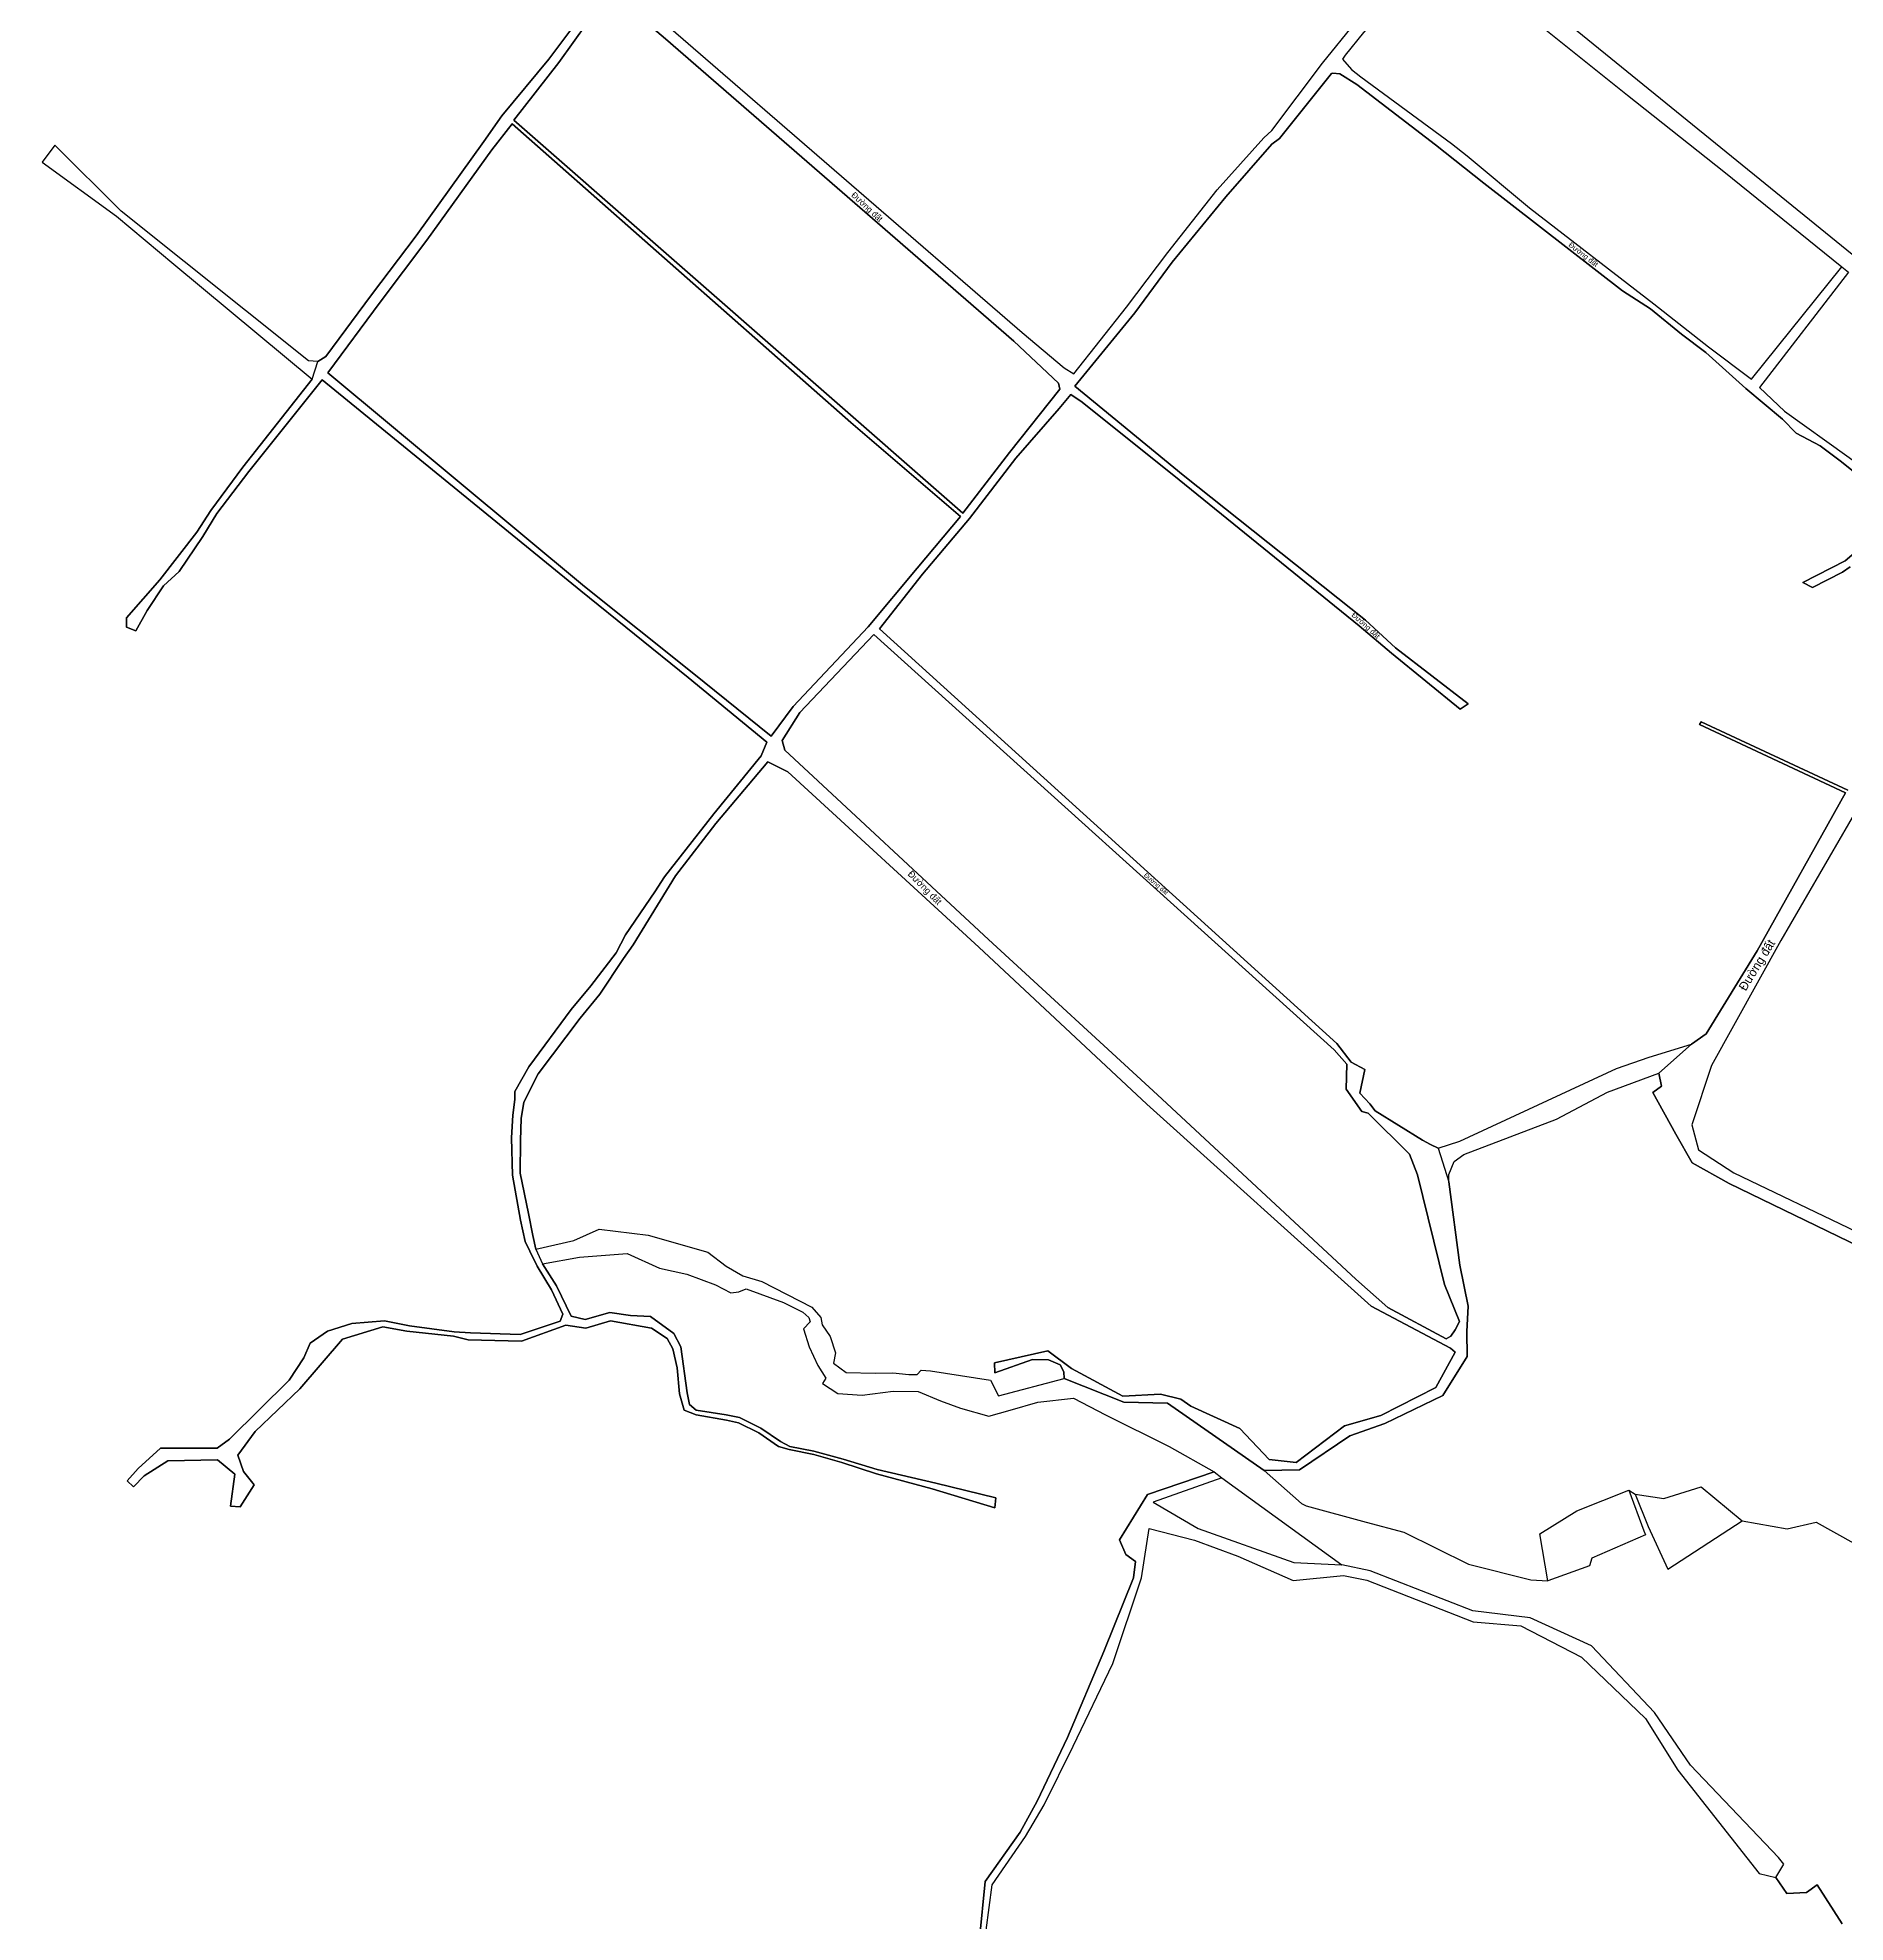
# Model space of a CAD drawing. Extents: x 548434 to 553028, y 1835329 to 1842282.
# Drawn here: x 549990 to 550620, y 1840658 to 1841315 of the extents above; entities that cross this region are included whole.
import ezdxf

# ---------------------------------------------------------------- set-up
doc = ezdxf.new("R2010")
doc.units = 0
doc.layers.add('Level 30', color=7, linetype='Continuous')
doc.layers.add('Level 5', color=7, linetype='Continuous')

msp = doc.modelspace()

# ---------------------------------------------------------------- linework, layer by layer
at = {"layer": 'Level 30'}
for p, q in [((550618.67, 1841234.77), (550620.94, 1841232.83)), ((550554.81, 1840953.79), (550566.25, 1840963.79)), ((550477.92, 1840927.65), (550481.63, 1840915.86)), ((550399.78, 1840814.75), (550402.49, 1840812.71)), ((550402.49, 1840812.71), (550444.29, 1840782.4)), ((550544.35, 1840808.45), (550546.63, 1840806.99))]:
    msp.add_line(p, q, dxfattribs=at)
for points in [[(549853.1, 1841859.96), (550014.42, 1841724.51), (550204.08, 1841572.5), (550314.6, 1841485.03), (550337.63, 1841466.92), (550526.39, 1841317.04), (550664.92, 1841204.56), (550710.99, 1841167.64), (550814.61, 1841084.02), (550868.57, 1841039.41), (551021.2, 1840915.07), (551170.99, 1840793.79), (551216.15, 1840756.13), (551331.64, 1840662.06), (551402.82, 1840602.97), (551491.07, 1840533.55), (551570.46, 1840470.14), (551648.24, 1840409.17), (551688.16, 1840378.44), (551725.37, 1840347.81), (551873.45, 1840232.8)], [(550310.66, 1841479.88), (550279.49, 1841437.91), (550266.25, 1841422.07), (550260.59, 1841415.15), (550235.24, 1841384.87), (550226.16, 1841374.21), (550209.83, 1841354.61), (550192.12, 1841334.26), (550195.08, 1841331.92), (550210.41, 1841317.75), (550332.87, 1841211.9), (550347.45, 1841199.53), (550350.83, 1841197.42), (550369.23, 1841220.63), (550383.66, 1841239.77), (550400.83, 1841261.54), (550417.07, 1841279.74), (550419.85, 1841282.2), (550437.53, 1841305.71), (550460.54, 1841334.16), (550474.79, 1841349.81)], [(550477.61, 1841347.61), (550463.7, 1841330.05), (550451.85, 1841316.43), (550445.43, 1841308.49), (550444.59, 1841307.14), (550447.73, 1841303.48), (550450.95, 1841300.96), (550482.51, 1841277.67), (550488.04, 1841273.38), (550509.71, 1841255.29), (550553.13, 1841221.85), (550572.17, 1841206.89), (550587.17, 1841195.64), (550618.67, 1841234.77)], [(550477.61, 1841347.61), (550543.92, 1841294.53), (550577.45, 1841267.99), (550618.67, 1841234.77)], [(550346.03, 1841192.15), (550328.46, 1841170.09), (550312.22, 1841148.92), (550155.65, 1841285.86), (550171.26, 1841305.97), (550186.32, 1841326.92), (550189.68, 1841329.67), (550192.71, 1841327.54), (550208.47, 1841314.24), (550329.92, 1841208.78), (550345.57, 1841194.17), (550346.03, 1841192.15)], [(550210.41, 1841317.75), (550332.87, 1841211.9), (550347.45, 1841199.53), (550350.83, 1841197.42), (550369.23, 1841220.63), (550383.66, 1841239.77), (550400.83, 1841261.54), (550417.07, 1841279.74), (550419.85, 1841282.2), (550437.53, 1841305.71), (550460.54, 1841334.16)], [(550184.16, 1841329.12), (550167.86, 1841307.06), (550151.46, 1841287.42), (550145.21, 1841278.44), (550121.52, 1841245.54), (550105.97, 1841224.96), (550090.08, 1841203.52), (550087.24, 1841201.74), (550084.07, 1841201.95), (550018.69, 1841254.16), (549995.62, 1841277.14), (549991.16, 1841271.21), (550017.04, 1841252.42), (550037.08, 1841235.65), (550085.29, 1841195.6), (550061.1, 1841164.91), (550049.96, 1841149.87), (550045.11, 1841142.28), (550032.16, 1841125.64), (550020.53, 1841112.37), (550020.62, 1841109.21), (550023.88, 1841107.9), (550027.74, 1841114.93), (550033.44, 1841123.57), (550038.89, 1841128.53), (550047.23, 1841140.73), (550052.05, 1841148.76), (550063.23, 1841163.41), (550088.77, 1841195.33), (550179.03, 1841121.82), (550216.44, 1841091.66), (550243.83, 1841069.12), (550241.84, 1841064.3), (550225.34, 1841044.15), (550208.21, 1841022.2), (550204.8, 1841016.93)], [(550323.31, 1840802.29), (550301.42, 1840808.88), (550282.01, 1840814.07), (550270.02, 1840818.04), (550260.27, 1840820.89), (550251.66, 1840822.61), (550247.9, 1840823.6), (550241.06, 1840828.36), (550233.91, 1840831.88), (550229.74, 1840832.8), (550219.16, 1840834.71), (550214.98, 1840836.32), (550213.33, 1840841.98), (550212.52, 1840851.04), (550211.01, 1840857.61), (550209.03, 1840861.28), (550203.58, 1840864.91), (550189.31, 1840867.43), (550180.71, 1840864.81), (550173.8, 1840865.96), (550158.3, 1840860.38), (550139.73, 1840860.82), (550134.56, 1840862.11), (550118.36, 1840863.83), (550109.98, 1840865.29), (550095.91, 1840861.08), (550080.97, 1840843.73), (550065.47, 1840828.8), (550059.42, 1840820.58), (550061.42, 1840814.92), (550065.07, 1840810.27), (550060.24, 1840802.56), (550056.89, 1840802.82), (550058.37, 1840814.01), (550052.3, 1840819), (550034.98, 1840818.65), (550026.79, 1840813.44), (550022.98, 1840809.61), (550020.8, 1840811.71), (550024.66, 1840815.99), (550032.44, 1840823.07), (550052.18, 1840823), (550056.55, 1840826.15), (550077.29, 1840846.79), (550082.36, 1840854.56), (550084.61, 1840859.61), (550090.68, 1840863.84), (550099.1, 1840866.47), (550110.48, 1840867.47), (550119.26, 1840865.68), (550134.88, 1840863.61), (550140.52, 1840863.18), (550157.89, 1840862.6), (550171.75, 1840867.31), (550172.68, 1840869.77), (550168.78, 1840878.25), (550163.76, 1840886.51), (550161.18, 1840891.74), (550159.56, 1840895.12), (550158, 1840902.46), (550155.16, 1840918.24), (550154.82, 1840931.2), (550155.28, 1840939.11), (550155.92, 1840944.55), (550155.98, 1840947.35), (550160.85, 1840955.95), (550175.61, 1840975.97), (550182.45, 1840984.18), (550191.29, 1840995.65), (550194.58, 1841001.93), (550204.8, 1841016.93), (550208.21, 1841022.2), (550225.34, 1841044.15), (550241.84, 1841064.3), (550243.83, 1841069.12), (550216.44, 1841091.66), (550179.03, 1841121.82), (550088.77, 1841195.33), (550063.23, 1841163.41), (550052.05, 1841148.76), (550047.23, 1841140.73), (550038.89, 1841128.53), (550033.44, 1841123.57), (550027.74, 1841114.93), (550023.88, 1841107.9), (550020.62, 1841109.21), (550020.53, 1841112.37), (550032.16, 1841125.64), (550045.11, 1841142.28), (550049.96, 1841149.87), (550061.1, 1841164.91), (550085.29, 1841195.6), (550087.24, 1841201.74), (550090.08, 1841203.52), (550105.97, 1841224.96), (550121.52, 1841245.54), (550145.21, 1841278.44), (550151.46, 1841287.42), (550167.86, 1841307.06), (550184.16, 1841329.12)], [(550451.85, 1841316.43), (550445.43, 1841308.49), (550444.59, 1841307.14), (550447.73, 1841303.48), (550450.95, 1841300.96), (550482.51, 1841277.67), (550488.04, 1841273.38), (550509.71, 1841255.29), (550553.13, 1841221.85), (550572.17, 1841206.89), (550587.17, 1841195.64), (550618.67, 1841234.77), (550620.94, 1841232.83), (550589.89, 1841192.66), (550598.59, 1841184.46), (550620.39, 1841168.91)], [(550477.92, 1840927.65), (550475.21, 1840928.92), (550472.47, 1840930.35), (550455.92, 1840940.66), (550454.1, 1840943), (550450.58, 1840946.76), (550452.33, 1840954.99), (550447.59, 1840957.62), (550442.59, 1840964.07), (550283.09, 1841108.59), (550298.15, 1841127.58), (550314.48, 1841147.09), (550330.69, 1841168.11), (550345.81, 1841185.42), (550349.77, 1841190.29), (550353.8, 1841187.53), (550387.64, 1841160.48), (550450.34, 1841109.68), (550461.61, 1841100.11), (550485.54, 1841080.54), (550488.3, 1841082.39), (550463.05, 1841102.02), (550452.6, 1841111.63), (550389.03, 1841162.17), (550351.27, 1841193.21), (550372.18, 1841218.73), (550385.13, 1841236.37), (550403.83, 1841259.12), (550419.9, 1841277.53), (550422.56, 1841279.48), (550440.74, 1841302.09), (550441.18, 1841302.25), (550443.65, 1841302.01), (550449.59, 1841298.27), (550477, 1841277.24), (550493.8, 1841263.93), (550542.15, 1841226.42), (550551.88, 1841220.08), (550562.78, 1841211.3), (550571.16, 1841204.94), (550585.14, 1841192.32), (550597.91, 1841181.68), (550602.73, 1841176.77), (550611.1, 1841172.39), (550618.57, 1841166.81), (550639.79, 1841149.7)], [(550639.79, 1841149.7), (550618.57, 1841166.81), (550611.1, 1841172.39), (550602.73, 1841176.77), (550597.91, 1841181.68), (550585.14, 1841192.32), (550571.16, 1841204.94), (550562.78, 1841211.3), (550551.88, 1841220.08), (550542.15, 1841226.42), (550493.8, 1841263.93), (550477, 1841277.24), (550449.59, 1841298.27), (550443.65, 1841302.01), (550441.18, 1841302.25), (550440.74, 1841302.09), (550422.56, 1841279.48), (550419.9, 1841277.53), (550403.83, 1841259.12), (550385.13, 1841236.37), (550372.18, 1841218.73)], [(550311.39, 1841147.76), (550296.23, 1841129.72), (550279.19, 1841109.23), (550253.01, 1841081.46), (550245.32, 1841071.18), (550217.8, 1841093.35), (550180.24, 1841123.34), (550090.79, 1841197.82), (550108.99, 1841222.4), (550125.35, 1841244.04), (550147.91, 1841275.49), (550154.99, 1841284.6), (550273.14, 1841180.55), (550311.39, 1841147.76)], [(550087.24, 1841201.74), (550084.07, 1841201.95), (550018.69, 1841254.16), (549995.62, 1841277.14), (549991.16, 1841271.21), (550017.04, 1841252.42), (550037.08, 1841235.65), (550085.29, 1841195.6), (550087.24, 1841201.74)], [(550620.94, 1841232.83), (550589.89, 1841192.66), (550598.59, 1841184.46), (550620.39, 1841168.91), (550632.43, 1841160.2), (550642.19, 1841151.69), (550651.27, 1841143.51), (550658.14, 1841137.74), (550672.19, 1841126.42), (550676.88, 1841132.75), (550701.64, 1841167.37)], [(550372.18, 1841218.73), (550351.27, 1841193.21), (550389.03, 1841162.17), (550452.6, 1841111.63), (550463.05, 1841102.02), (550488.3, 1841082.39), (550485.54, 1841080.54), (550461.61, 1841100.11), (550450.34, 1841109.68), (550387.64, 1841160.48), (550353.8, 1841187.53), (550349.77, 1841190.29), (550345.81, 1841185.42), (550330.69, 1841168.11), (550314.48, 1841147.09), (550298.15, 1841127.58), (550283.09, 1841108.59), (550442.59, 1840964.07), (550447.59, 1840957.62), (550452.33, 1840954.99), (550450.58, 1840946.76), (550454.1, 1840943), (550455.92, 1840940.66), (550472.47, 1840930.35), (550475.21, 1840928.92), (550477.92, 1840927.65), (550481.63, 1840915.86), (550485.49, 1840886.86), (550488.3, 1840872.54), (550487.85, 1840863.72), (550488.04, 1840855.04), (550479.52, 1840841.44), (550459.24, 1840831.63), (550447.07, 1840827.39), (550429.54, 1840815.44), (550417.21, 1840815.24), (550383.53, 1840838.69), (550368.31, 1840839.12), (550347.54, 1840847.29), (550347.35, 1840849.59), (550346.11, 1840852.06), (550342.01, 1840853.87), (550336.44, 1840853.92), (550323.35, 1840849.28), (550323.26, 1840852.84), (550341.79, 1840856.99), (550350.02, 1840850.78), (550367.99, 1840841.18), (550381.04, 1840841.81), (550388.18, 1840840.17), (550391.68, 1840837.71), (550408.75, 1840829.85), (550418.94, 1840819.06), (550428.35, 1840818.04), (550445.23, 1840830.81), (550457.94, 1840834.39), (550477.02, 1840844.23), (550483.82, 1840856.54), (550482.2, 1840857.91), (550454.57, 1840872.57), (550376.28, 1840942.97), (550317.71, 1840997.69), (550251.13, 1841058.75), (550244.21, 1841062.29), (550226.06, 1841040.78), (550211.95, 1841022.45), (550197.2, 1840998.41), (550193.89, 1840993.73), (550185.64, 1840981.28), (550178.81, 1840972.94), (550164.15, 1840953.49), (550159.13, 1840943.64), (550158.22, 1840937.93), (550157.99, 1840930.32), (550157.89, 1840918.83), (550160.7, 1840904.88), (550162.21, 1840897.11), (550163.27, 1840892.41), (550165.66, 1840887.34), (550170.5, 1840879.58), (550175.59, 1840869.06), (550180.46, 1840867.91), (550189.13, 1840870.27), (550196.29, 1840869.33), (550203.32, 1840868.88), (550211.42, 1840863), (550213.89, 1840858.39), (550216.1, 1840842.32), (550216.91, 1840838.24), (550219.23, 1840836.34), (550229.71, 1840834.71), (550234.26, 1840833.71), (550241.76, 1840830.01), (550248.57, 1840825.33), (550251.87, 1840823.61), (550260.27, 1840821.94), (550270.43, 1840819.17), (550282.35, 1840815.58), (550302.77, 1840810.89), (550323.73, 1840805.7), (550323.31, 1840802.29)], [(550621.52, 1841130.25), (550618.81, 1841128.3), (550608.36, 1841122.98), (550605.03, 1841124.73), (550619.81, 1841132.26), (550632.33, 1841142.96)], [(550632.33, 1841142.96), (550619.81, 1841132.26), (550605.03, 1841124.73), (550608.36, 1841122.98), (550618.81, 1841128.3), (550621.52, 1841130.25)], [(550485.38, 1840867.2), (550483.85, 1840864.34), (550482.26, 1840862.03), (550480.71, 1840861.14), (550460.4, 1840872.03), (550449.22, 1840881.92), (550380.03, 1840946.13), (550321.08, 1841000.34), (550250.1, 1841066.3), (550249.16, 1841069.65), (550255.36, 1841079.44), (550281.15, 1841106.58), (550441.67, 1840961.92), (550446.05, 1840956.82), (550445.83, 1840948.12), (550451.33, 1840940.43), (550453.49, 1840939.8), (550467.88, 1840925.53), (550470.63, 1840918.34), (550480.11, 1840880.07), (550485.38, 1840867.2)], [(550987.34, 1840833.57), (550914.85, 1840890.69), (550844.52, 1840947.5), (550823.88, 1840964.85), (550788.59, 1840997.69), (550752.87, 1841030.04), (550710.91, 1841065.57), (550686.02, 1841086.88), (550668.03, 1841104.39), (550651.64, 1841083.32), (550624.3, 1841046.47), (550597.34, 1841000), (550573.17, 1840956.39), (550566.29, 1840935.73), (550568.63, 1840926.99), (550581.02, 1840919.04), (550623.58, 1840898.57), (550667.44, 1840872.9), (550728.6, 1840835.78), (550781.82, 1840802.7), (550841.68, 1840766.78), (550905.7, 1840725.87), (550943.93, 1840702.64), (550991.04, 1840671.03)], [(550987.34, 1840833.57), (550914.85, 1840890.69), (550844.52, 1840947.5), (550823.88, 1840964.85), (550788.59, 1840997.69), (550752.87, 1841030.04), (550710.91, 1841065.57), (550686.02, 1841086.88), (550668.03, 1841104.39), (550651.64, 1841083.32), (550624.3, 1841046.47), (550597.34, 1841000), (550573.17, 1840956.39), (550566.29, 1840935.73), (550568.63, 1840926.99), (550581.02, 1840919.04), (550623.58, 1840898.57), (550667.44, 1840872.9), (550728.6, 1840835.78), (550781.82, 1840802.7), (550841.68, 1840766.78), (550905.7, 1840725.87), (550943.93, 1840702.64), (550991.04, 1840671.03)], [(550624.87, 1840893.17), (550579.35, 1840915.3), (550566.45, 1840922.53), (550560.73, 1840932.48), (550552.75, 1840947), (550555.75, 1840949.21), (550554.81, 1840953.79), (550566.25, 1840963.79), (550571.29, 1840967.47), (550589.14, 1840996.42), (550619.94, 1841051.47), (550568.98, 1841075.19), (550569.53, 1841076.12), (550620.7, 1841052.31)], [(550620.7, 1841052.31), (550569.53, 1841076.12), (550568.98, 1841075.19), (550619.94, 1841051.47), (550589.14, 1840996.42), (550571.29, 1840967.47), (550566.25, 1840963.79)], [(550163.27, 1840892.41), (550162.21, 1840897.11), (550160.7, 1840904.88), (550157.89, 1840918.83), (550157.99, 1840930.32), (550158.22, 1840937.93), (550159.13, 1840943.64), (550164.15, 1840953.49), (550178.81, 1840972.94), (550185.64, 1840981.28), (550193.89, 1840993.73), (550197.2, 1840998.41), (550211.95, 1841022.45), (550226.06, 1841040.78), (550244.21, 1841062.29), (550251.13, 1841058.75), (550317.71, 1840997.69), (550376.28, 1840942.97), (550454.57, 1840872.57), (550482.2, 1840857.91), (550483.82, 1840856.54), (550477.02, 1840844.23), (550457.94, 1840834.39), (550445.23, 1840830.81), (550428.35, 1840818.04), (550418.94, 1840819.06), (550408.75, 1840829.85), (550391.68, 1840837.71), (550388.18, 1840840.17), (550381.04, 1840841.81), (550367.99, 1840841.18), (550350.02, 1840850.78), (550341.79, 1840856.99), (550323.26, 1840852.84), (550323.35, 1840849.28), (550336.44, 1840853.92), (550342.01, 1840853.87), (550346.11, 1840852.06), (550347.35, 1840849.59), (550347.54, 1840847.29)], [(550204.8, 1841016.93), (550194.58, 1841001.93), (550191.29, 1840995.65), (550182.45, 1840984.18), (550175.61, 1840975.97), (550160.85, 1840955.95), (550155.98, 1840947.35), (550155.92, 1840944.55), (550155.28, 1840939.11), (550154.82, 1840931.2), (550155.16, 1840918.24), (550158, 1840902.46), (550159.56, 1840895.12), (550161.18, 1840891.74), (550163.76, 1840886.51), (550168.78, 1840878.25), (550172.68, 1840869.77), (550171.75, 1840867.31), (550157.89, 1840862.6), (550140.52, 1840863.18), (550134.88, 1840863.61), (550119.26, 1840865.68), (550110.48, 1840867.47), (550099.1, 1840866.47), (550090.68, 1840863.84), (550084.61, 1840859.61), (550082.36, 1840854.56), (550077.29, 1840846.79), (550056.55, 1840826.15), (550052.18, 1840823), (550032.44, 1840823.07), (550024.66, 1840815.99), (550020.8, 1840811.71), (550022.98, 1840809.61), (550026.79, 1840813.44), (550034.98, 1840818.65), (550052.3, 1840819), (550058.37, 1840814.01), (550056.89, 1840802.82), (550060.24, 1840802.56), (550065.07, 1840810.27), (550061.42, 1840814.92), (550059.42, 1840820.58), (550065.47, 1840828.8), (550080.97, 1840843.73), (550095.91, 1840861.08), (550109.98, 1840865.29), (550118.36, 1840863.83), (550134.56, 1840862.11), (550139.73, 1840860.82), (550158.3, 1840860.38), (550173.8, 1840865.96), (550180.71, 1840864.81), (550189.31, 1840867.43), (550203.58, 1840864.91), (550209.03, 1840861.28), (550211.01, 1840857.61), (550212.52, 1840851.04), (550213.33, 1840841.98), (550214.98, 1840836.32), (550219.16, 1840834.71), (550229.74, 1840832.8), (550233.91, 1840831.88), (550241.06, 1840828.36), (550247.9, 1840823.6), (550251.66, 1840822.61), (550260.27, 1840820.89), (550270.02, 1840818.04), (550282.01, 1840814.07), (550301.42, 1840808.88), (550323.31, 1840802.29), (550323.73, 1840805.7), (550302.77, 1840810.89), (550282.35, 1840815.58), (550270.43, 1840819.17), (550260.27, 1840821.94), (550251.87, 1840823.61), (550248.57, 1840825.33), (550241.76, 1840830.01), (550234.26, 1840833.71), (550229.71, 1840834.71), (550219.23, 1840836.34), (550216.91, 1840838.24), (550216.1, 1840842.32), (550213.89, 1840858.39), (550211.42, 1840863), (550203.32, 1840868.88), (550196.29, 1840869.33), (550189.13, 1840870.27), (550180.46, 1840867.91), (550175.59, 1840869.06), (550170.5, 1840879.58), (550165.66, 1840887.34), (550178.49, 1840889.64), (550195.17, 1840890.94), (550206.4, 1840885.78), (550215.99, 1840883.72), (550225.93, 1840879.99), (550231.26, 1840877.16), (550234.03, 1840877.58), (550236.68, 1840878.54)], [(550477.92, 1840927.65), (550485.48, 1840929.99), (550540.06, 1840955.31), (550551.47, 1840959.35), (550566.25, 1840963.79)], [(550481.63, 1840915.86), (550481.65, 1840918.46), (550483.49, 1840923), (550486.83, 1840925.44), (550519.19, 1840937.68), (550536.9, 1840947.07), (550554.81, 1840953.79)], [(550554.81, 1840953.79), (550555.75, 1840949.21), (550552.75, 1840947), (550560.73, 1840932.48), (550566.45, 1840922.53), (550579.35, 1840915.3), (550624.87, 1840893.17), (550706.9, 1840842.7), (550706.39, 1840837.52), (550678.97, 1840798.16), (550678.3, 1840796.13), (550679.72, 1840794.62), (550710.26, 1840840.31), (550714.13, 1840840.8), (550780.66, 1840799.54), (550839.74, 1840763.75), (550882.15, 1840737.23), (550932.02, 1840705.52), (550954.65, 1840691.35), (550975.31, 1840676.53), (550989.82, 1840668.34)], [(550417.21, 1840815.24), (550429.54, 1840815.44), (550447.07, 1840827.39), (550459.24, 1840831.63), (550479.52, 1840841.44), (550488.04, 1840855.04), (550487.85, 1840863.72), (550488.3, 1840872.54), (550485.49, 1840886.86), (550481.63, 1840915.86)], [(550163.27, 1840892.41), (550176.6, 1840895.37), (550185.35, 1840899.41), (550202.42, 1840897.29), (550223.22, 1840891.37), (550229.68, 1840886.44), (550235.43, 1840883.11), (550242.06, 1840881.18), (550259.52, 1840872.24), (550262.71, 1840868.63), (550263.17, 1840866.02), (550265.88, 1840861.91), (550267.77, 1840856.32), (550267.05, 1840852.67), (550271.48, 1840849.37), (550281.6, 1840849.16), (550287.79, 1840849.25), (550293.36, 1840848.75), (550296.22, 1840848.69), (550297.67, 1840850.23), (550300.86, 1840850), (550321.79, 1840846.73), (550324.62, 1840841.27), (550347.54, 1840847.29)], [(550163.27, 1840892.41), (550165.66, 1840887.34), (550178.49, 1840889.64), (550195.17, 1840890.94), (550206.4, 1840885.78), (550215.99, 1840883.72), (550225.93, 1840879.99), (550231.26, 1840877.16), (550234.03, 1840877.58), (550236.68, 1840878.54), (550249.7, 1840873.79), (550256.33, 1840870.49), (550258.53, 1840868.62), (550258.91, 1840867.06), (550256.67, 1840864.63), (550258.59, 1840858.32), (550261.66, 1840851.89), (550264.35, 1840847.4), (550263.28, 1840845.53), (550268.61, 1840842.11), (550277.12, 1840841.5), (550287.9, 1840842.88), (550296.58, 1840842.85), (550304.42, 1840839.49), (550311.34, 1840836.99), (550321.2, 1840834.19), (550328.67, 1840836.26), (550338.29, 1840839.11), (550350.72, 1840840.45), (550361.91, 1840834.64), (550384.15, 1840823.66), (550399.78, 1840814.75)], [(550236.68, 1840878.54), (550249.7, 1840873.79), (550256.33, 1840870.49), (550258.53, 1840868.62), (550258.91, 1840867.06), (550256.67, 1840864.63), (550258.59, 1840858.32), (550261.66, 1840851.89), (550264.35, 1840847.4), (550263.28, 1840845.53), (550268.61, 1840842.11), (550277.12, 1840841.5), (550287.9, 1840842.88), (550296.58, 1840842.85), (550304.42, 1840839.49), (550311.34, 1840836.99), (550321.2, 1840834.19), (550328.67, 1840836.26), (550338.29, 1840839.11), (550350.72, 1840840.45), (550361.91, 1840834.64), (550384.15, 1840823.66), (550399.78, 1840814.75), (550376.54, 1840806.95), (550366.74, 1840791.1), (550368.97, 1840786.02), (550372.39, 1840783.52), (550371.65, 1840777.81), (550361.3, 1840752.18), (550348.65, 1840722.18), (550338.08, 1840699.97), (550332.2, 1840689.16), (550320.01, 1840672.07), (550316.04, 1840632.04)], [(550347.54, 1840847.29), (550368.31, 1840839.12), (550383.53, 1840838.69), (550417.21, 1840815.24)], [(550303.63, 1840607.16), (550307.82, 1840615.19), (550313.89, 1840624.41), (550316.04, 1840632.04), (550320.01, 1840672.07), (550332.2, 1840689.16), (550338.08, 1840699.97), (550348.65, 1840722.18), (550361.3, 1840752.18), (550371.65, 1840777.81), (550372.39, 1840783.52), (550368.97, 1840786.02), (550366.74, 1840791.1), (550376.54, 1840806.95), (550399.78, 1840814.75)], [(550402.49, 1840812.71), (550378.51, 1840804.18), (550394.21, 1840795.04), (550427.61, 1840783.25), (550444.29, 1840782.4)], [(550417.21, 1840815.24), (550430.19, 1840803.75), (550431.88, 1840802.93), (550452.83, 1840797.31), (550465.89, 1840793.72), (550488.49, 1840782.58), (550510.21, 1840777.19), (550516.12, 1840776.81)], [(550516.12, 1840776.81), (550513.39, 1840793.18), (550526.2, 1840801.23), (550544.35, 1840808.45)], [(550544.35, 1840808.45), (550549.59, 1840794.19), (550550.13, 1840792.82), (550531.48, 1840784.65), (550530.62, 1840782.07), (550516.12, 1840776.81)], [(550546.63, 1840806.99), (550556.62, 1840805.54), (550569.54, 1840809.56), (550583.84, 1840797.71)], [(550546.63, 1840806.99), (550551.15, 1840795.77), (550557.99, 1840780.83), (550583.84, 1840797.71)], [(550583.84, 1840797.71), (550599.56, 1840794.94), (550609.7, 1840797.2), (550622.76, 1840789.9)], [(550306.85, 1840605.19), (550309.45, 1840613.28), (550316.17, 1840623.47), (550322.38, 1840670.87), (550334.01, 1840687.65), (550340.57, 1840698.69), (550350.58, 1840719.15), (550364.5, 1840748.03), (550374.42, 1840777.85), (550376.3, 1840789.8), (550377.18, 1840795.07), (550392.9, 1840791), (550408.07, 1840785.37), (550427.35, 1840776.98), (550444.91, 1840778.71), (550453, 1840777.01), (550490.06, 1840762.48), (550506.69, 1840761.12), (550527.82, 1840750.17), (550550.21, 1840728.86), (550561.43, 1840710.78), (550589.77, 1840674.84), (550595.66, 1840673.37)], [(550316.17, 1840623.47), (550322.38, 1840670.87), (550334.01, 1840687.65), (550340.57, 1840698.69), (550350.58, 1840719.15), (550364.5, 1840748.03), (550374.42, 1840777.85), (550376.3, 1840789.8), (550377.18, 1840795.07), (550392.9, 1840791), (550408.07, 1840785.37), (550427.35, 1840776.98), (550444.91, 1840778.71), (550453, 1840777.01), (550490.06, 1840762.48), (550506.69, 1840761.12), (550527.82, 1840750.17), (550550.21, 1840728.86), (550561.43, 1840710.78), (550589.77, 1840674.84), (550595.66, 1840673.37), (550599.43, 1840667.86), (550606.34, 1840668.19), (550610.08, 1840670.81), (550618.75, 1840657.29)], [(550595.66, 1840673.37), (550598.36, 1840678.04), (550596.56, 1840680.37), (550565.92, 1840712.62), (550553.36, 1840730.93), (550531.33, 1840754.17), (550509.99, 1840763.97), (550489.95, 1840766.3), (550454.14, 1840780.29), (550444.29, 1840782.4)], [(550618.75, 1840657.29), (550610.08, 1840670.81), (550606.34, 1840668.19), (550599.43, 1840667.86), (550595.66, 1840673.37)]]:
    msp.add_lwpolyline(points, dxfattribs=at)
for points in [[(550192.71, 1841327.54), (550189.68, 1841329.67), (550186.32, 1841326.92), (550171.26, 1841305.97), (550155.65, 1841285.86), (550312.22, 1841148.92), (550328.46, 1841170.09), (550346.03, 1841192.15), (550345.57, 1841194.17), (550329.92, 1841208.78), (550208.47, 1841314.24)], [(550090.79, 1841197.82), (550180.24, 1841123.34), (550217.8, 1841093.35), (550245.32, 1841071.18), (550253.01, 1841081.46), (550279.19, 1841109.23), (550296.23, 1841129.72), (550311.39, 1841147.76), (550273.14, 1841180.55), (550154.99, 1841284.6), (550147.91, 1841275.49), (550125.35, 1841244.04), (550108.99, 1841222.4)], [(550281.15, 1841106.58), (550255.36, 1841079.44), (550249.16, 1841069.65), (550250.1, 1841066.3), (550321.08, 1841000.34), (550380.03, 1840946.13), (550449.22, 1840881.92), (550460.4, 1840872.03), (550480.71, 1840861.14), (550482.26, 1840862.03), (550483.85, 1840864.34), (550485.38, 1840867.2), (550480.11, 1840880.07), (550470.63, 1840918.34), (550467.88, 1840925.53), (550453.49, 1840939.8), (550451.33, 1840940.43), (550445.83, 1840948.12), (550446.05, 1840956.82), (550441.67, 1840961.92)]]:
    msp.add_lwpolyline(points, close=True, dxfattribs=at)

# ---------------------------------------------------------------- texts
at = {"layer": 'Level 5'}
for height, rotation, p in [(2.10739, 317.0318028, (550273.078, 1841259.517)), (1.82872, 322.2656722, (550523.165, 1841242.051)), (1.82872, 317.9307389, (550447.537, 1841113.192)), (2.35136, 314.5287639, (550292.773, 1841022.954)), (1.54507, 318.9154083, (550375.17, 1841022.523)), (3.08046, 58.3395472, (550585.092, 1840982.139))]:
    msp.add_text('Đường đất', height=height, rotation=rotation, dxfattribs=at).set_placement(p)

doc.saveas('drawing.dxf')
